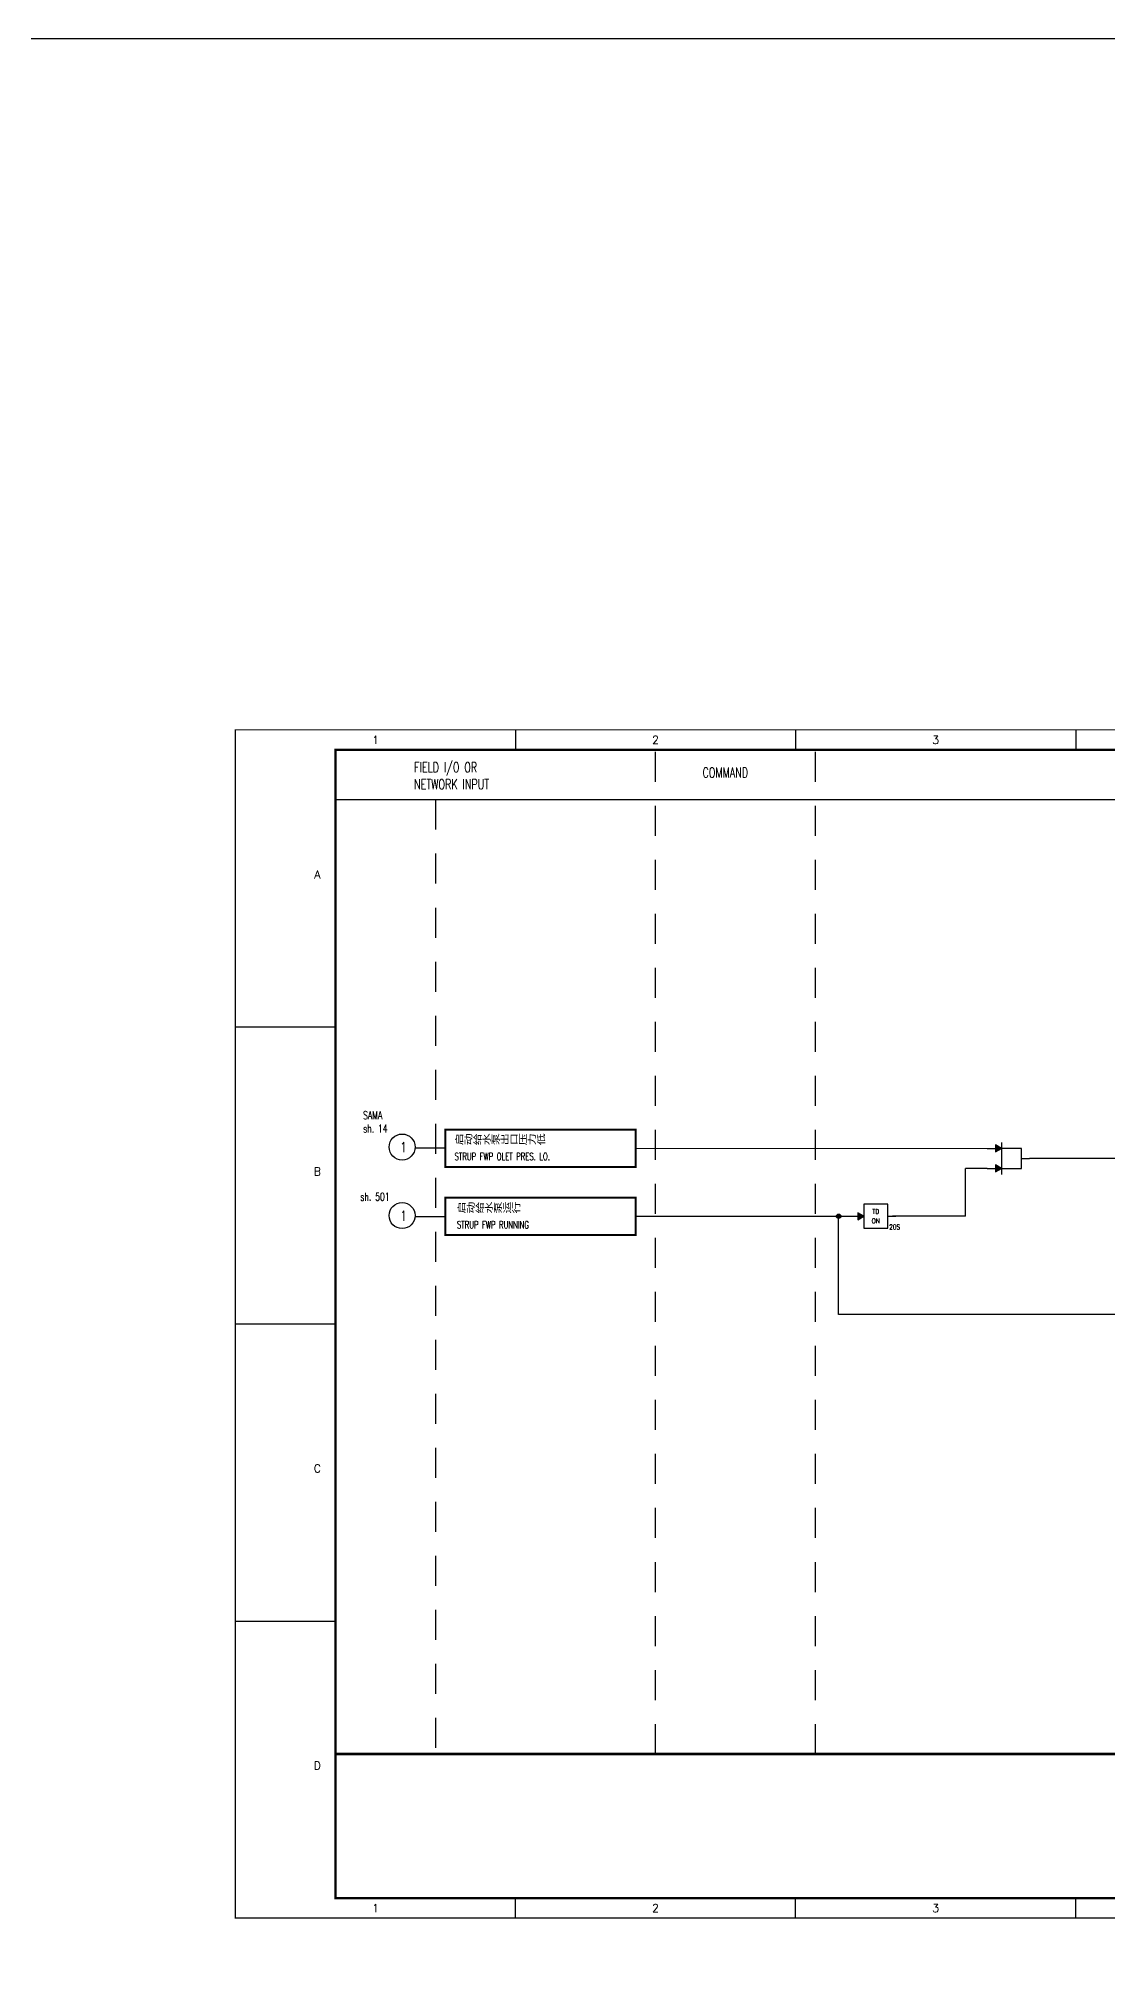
# Model space of a CAD drawing. Header units: millimetres. Extents: x 14388 to 19722, y -3447 to -1598.
# Drawn here: x 16390.7 to 16657.9, y -2076.9 to -1597.7 of the extents above; entities that cross this region are included whole.
import ezdxf
from ezdxf.enums import TextEntityAlignment as Align

# ---------------------------------------------------------------- set-up
doc = ezdxf.new("R2010")
doc.units = ezdxf.units.MM
doc.linetypes.add('JIS_02_0.7', pattern=[1.35, 0.75, -0.6])
for name, color, linetype in [('BLOCK', 7, 'Continuous'), ('BORDER', 1, 'Continuous'), ('MLINE', 6, 'Continuous'), ('TK', 7, 'Continuous'), ('图框_外框线', 7, 'Continuous')]:
    doc.layers.add(name, color=color, linetype=linetype)
doc.styles.add('DANIEL', font='COMPLEX', dxfattribs={"width": 0.7, "bigfont": 'GVFS'})
doc.styles.get("Standard").update_dxf_attribs({"font": 'romans.shx', "width": 0.7, "bigfont": '@0hztxta.shx'})

# ---------------------------------------------------------------- blocks, each defined once
blk = doc.blocks.new('TD ON')
at = {"layer": 'BORDER'}
blk.add_hatch(color=256, dxfattribs=at).paths.add_polyline_path([(2178.99, 3763.24), (2177.49, 3764.11), (2177.49, 3762.37)])
for p, q in [((2176.99, 3763.24), (2178.99, 3763.24)), ((2184.99, 3763.24), (2186.99, 3763.24))]:
    blk.add_line(p, q, dxfattribs=at)
for points in [[(2178.99, 3763.24), (2177.49, 3764.11), (2177.49, 3762.37)], [(2184.99, 3766.24), (2178.99, 3766.24), (2178.99, 3760.24), (2184.99, 3760.24)]]:
    blk.add_lwpolyline(points, close=True, dxfattribs=at)
at = {"layer": 'BORDER', "style": 'DANIEL', "width": 0.8}
for s, p in [('ON', (2181.94, 3762.09)), ('TD', (2181.94, 3764.43))]:
    blk.add_text(s, height=1.2, dxfattribs=at).set_placement(p, align=Align.MIDDLE)
blk = doc.blocks.new('A$C57484896')
for p, q in [((70, 297), (70, 292)), ((140, 297), (140, 292)), ((210, 297), (210, 292)), ((0, 222.75), (25, 222.75)), ((0, 148.5), (25, 148.5)), ((0, 74.25), (25, 74.25)), ((70, 0), (70, 5)), ((140, 0), (140, 5)), ((210, 0), (210, 5))]:
    blk.add_line(p, q)
at = {"layer": 'MLINE', "linetype": 'JIS_02_0.7', "ltscale": 10}
for p, q in [((105, 41), (105, 292)), ((145, 41), (145, 292)), ((50, 279.56), (50, 41))]:
    blk.add_line(p, q, dxfattribs=at)
at = {"layer": 'MLINE'}
blk.add_line((25, 279.56), (415, 279.56), dxfattribs=at)
at = {"layer": '图框_外框线'}
for points, const_width in [([(0, 0), (420, 0), (420, 297), (0, 297)], 0.3), ([(25, 5), (415, 5), (415, 292), (25, 292)], 0.6)]:
    blk.add_lwpolyline(points, close=True, dxfattribs=dict(at, const_width=const_width))
at = {"layer": '图框_外框线', "const_width": 0.6}
blk.add_lwpolyline([(235, 41), (25, 41)], dxfattribs=at)
at = {"layer": 'MLINE', "char_height": 2.5, "width": 31.8959, "attachment_point": 1}
for s, insert in [('FIELD I/O OR', (44.67, 288.89)), ('COMMAND', (116.74, 287.58)), ('NETWORK INPUT', (44.67, 284.64))]:
    blk.add_mtext(s, dxfattribs=dict(at, insert=insert))
at = {"layer": 'TK', "color": 3}
for s, p in [('1', (35, 294.5)), ('2', (105, 294.5)), ('3', (175, 294.5)), ('1', (35, 2.5)), ('2', (105, 2.5)), ('3', (175, 2.5))]:
    blk.add_text(s, height=2, dxfattribs=at).set_placement(p, align=Align.MIDDLE)
for s, p in [('A', (20.5, 259.88)), ('B', (20.5, 185.62)), ('C', (20.5, 111.38)), ('D', (20.5, 37.12))]:
    blk.add_text(s, height=2, dxfattribs=at).set_placement(p, align=Align.CENTER)

msp = doc.modelspace()

# ---------------------------------------------------------------- hatches: boundary and pattern name
h = msp.add_hatch(color=256)
edge = h.paths.add_edge_path()
edge.add_arc((16590.7, -1892.12), 0.55, 0, 360)
at = {"layer": 'BORDER'}
for points in [[(16631.37, -1875.14), (16629.87, -1874.28), (16629.87, -1876.01)], [(16631.37, -1880.14), (16629.87, -1879.28), (16629.87, -1881.01)]]:
    msp.add_hatch(color=256, dxfattribs=at).paths.add_polyline_path(points)

# ---------------------------------------------------------------- linework, layer by layer
for p, q in [((16492.38, -1875.12), (16484.84, -1875.12)), ((16539.99, -1875.12), (16629.87, -1875.15)), ((16776.29, -1877.66), (16638.37, -1877.64)), ((16622.38, -1892.12), (16622.38, -1880.14)), ((16492.37, -1892.26), (16484.84, -1892.26)), ((16539.99, -1892.12), (16595.02, -1892.12)), ((16590.7, -1916.71), (16590.7, -1892.12)), ((16622.38, -1892.12), (16604.17, -1892.12)), ((16837.95, -1916.71), (16590.7, -1916.71))]:
    msp.add_line(p, q)
at = {"color": 7}
msp.add_line((16627.78, -1880.14), (16622.38, -1880.14), dxfattribs=at)
msp.add_lwpolyline([(14388.26, -1597.68), (19722.47, -1597.68), (19722.47, -3447.02), (14388.26, -3447.02)], close=True)
at = {"const_width": 0.5}
for points in [[(16492.38, -1870.45), (16539.99, -1870.45), (16539.99, -1879.79), (16492.38, -1879.79), (16492.38, -1870.45)], [(16492.37, -1887.45), (16539.99, -1887.45), (16539.99, -1896.79), (16492.37, -1896.79), (16492.37, -1887.45)]]:
    msp.add_lwpolyline(points, dxfattribs=at)
for centre, radius in [((16481.6, -1874.81), 3.25), ((16481.6, -1891.95), 3.25), ((16590.7, -1892.12), 0.55)]:
    msp.add_circle(centre, radius)
at = {"layer": 'BORDER'}
for p, q in [((16631.37, -1873.64), (16631.37, -1881.64)), ((16627.78, -1875.14), (16631.37, -1875.14)), ((16636.37, -1877.64), (16638.37, -1877.64)), ((16627.78, -1880.14), (16631.37, -1880.14))]:
    msp.add_line(p, q, dxfattribs=at)
for points in [[(16631.37, -1875.14), (16629.87, -1874.28), (16629.87, -1876.01)], [(16636.37, -1875.14), (16631.37, -1875.14), (16631.37, -1880.14), (16636.37, -1880.14)], [(16631.37, -1880.14), (16629.87, -1879.28), (16629.87, -1881.01)]]:
    msp.add_lwpolyline(points, close=True, dxfattribs=at)

# ---------------------------------------------------------------- block references
for name, p in [('A$C57484896', (16439.94, -2067.54)), ('TD ON', (14418.03, -5655.36))]:
    msp.add_blockref(name, p)

# ---------------------------------------------------------------- texts
at = {"width": 73.0067, "attachment_point": 1}
for s, insert, char_height in [('SAMA \\Psh. 14', (16471.85, -1865.86), 2), ('1', (16481.21, -1873.6), 2.5), ('启动给水泵出口压力低', (16494.72, -1871.75), 2.5), ('STRUP FWP OLET PRES. LO.', (16494.72, -1876.27), 1.8), ('sh. 501', (16471.16, -1886.23), 2), ('1', (16481.2, -1890.74), 2.5), ('启动给水泵运行', (16495.31, -1888.83), 2.5), ('STRUP FWP RUNNING', (16495.31, -1893.35), 1.8)]:
    msp.add_mtext(s, dxfattribs=dict(at, insert=insert, char_height=char_height))
at = {"layer": 'BLOCK', "style": 'DANIEL', "width": 0.8}
msp.add_text('20S', height=1.2, dxfattribs=at).set_placement((16604.69, -1894.79), align=Align.MIDDLE)

doc.saveas('drawing.dxf')
